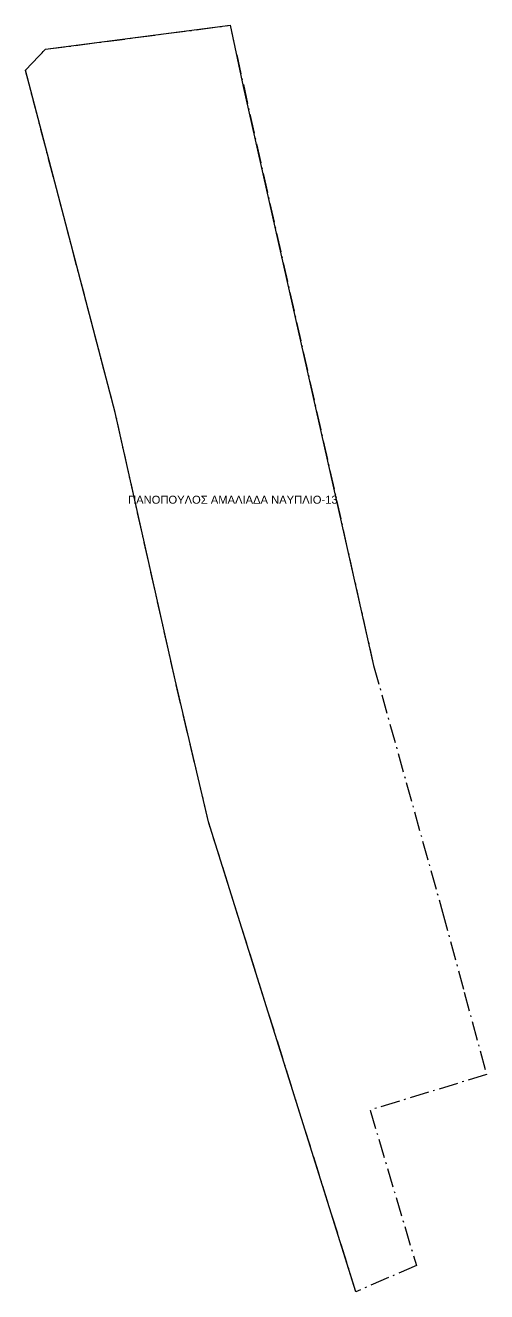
# Model space of a CAD drawing. Header units: metres. Extents: x 245125 to 394351, y 270578 to 4233311.
# Drawn here: x 394322.3 to 394351.1, y 4166083.2 to 4166162.3 of the extents above; entities that cross this region are included whole.
import ezdxf

# ---------------------------------------------------------------- set-up
doc = ezdxf.new("R2010")
doc.units = ezdxf.units.M
doc.linetypes.add('ACAD_ISO10W100', pattern=[18, 12, -3, 0, -3])
doc.layers.add('topo2013', color=66, linetype='Continuous')
doc.styles.get("Standard").update_dxf_attribs({"font": 'arial.ttf'})
doc.linetypes.add('SYRMA_FENCELIN1', pattern='A,1.5,-1.5,[135,SPECLINE.shx,S=0.5,R=0,X=0,Y=0],-1.5,1.5', length=6)

msp = doc.modelspace()

# ---------------------------------------------------------------- linework, layer by layer
at = {"layer": 'topo2013', "linetype": 'SYRMA_FENCELIN1', "ltscale": 0.5}
msp.add_lwpolyline([(394342.971, 4166083.169), (394342.971, 4166083.169), (394333.769, 4166112.526), (394331.679, 4166121.396), (394327.94, 4166138.102), (394322.328, 4166159.513), (394323.579, 4166160.806), (394335.111, 4166162.306), (394335.927, 4166158.487), (394344.075, 4166122.299)], dxfattribs=at)
at = {"layer": 'topo2013', "color": 66, "linetype": 'ACAD_ISO10W100', "ltscale": 0.1}
msp.add_lwpolyline([(394342.971, 4166083.169), (394333.769, 4166112.526), (394331.679, 4166121.396), (394327.94, 4166138.102), (394322.328, 4166159.513), (394323.579, 4166160.806), (394335.111, 4166162.306), (394344.075, 4166122.299), (394348.376, 4166106.89), (394349.737, 4166101.884), (394351.136, 4166096.739), (394343.858, 4166094.518), (394346.745, 4166084.798)], close=True, dxfattribs=at)

# ---------------------------------------------------------------- texts
at = {"layer": 'topo2013', "color": 66, "ltscale": 2, "insert": (394328.743, 4166132.91), "char_height": 0.5, "width": 14.98086, "attachment_point": 1}
msp.add_mtext('ΠΑΝΟΠΟΥΛΟΣ ΑΜΑΛΙΑΔΑ ΝΑΥΠΛΙΟ-13', dxfattribs=at)

doc.saveas('drawing.dxf')
